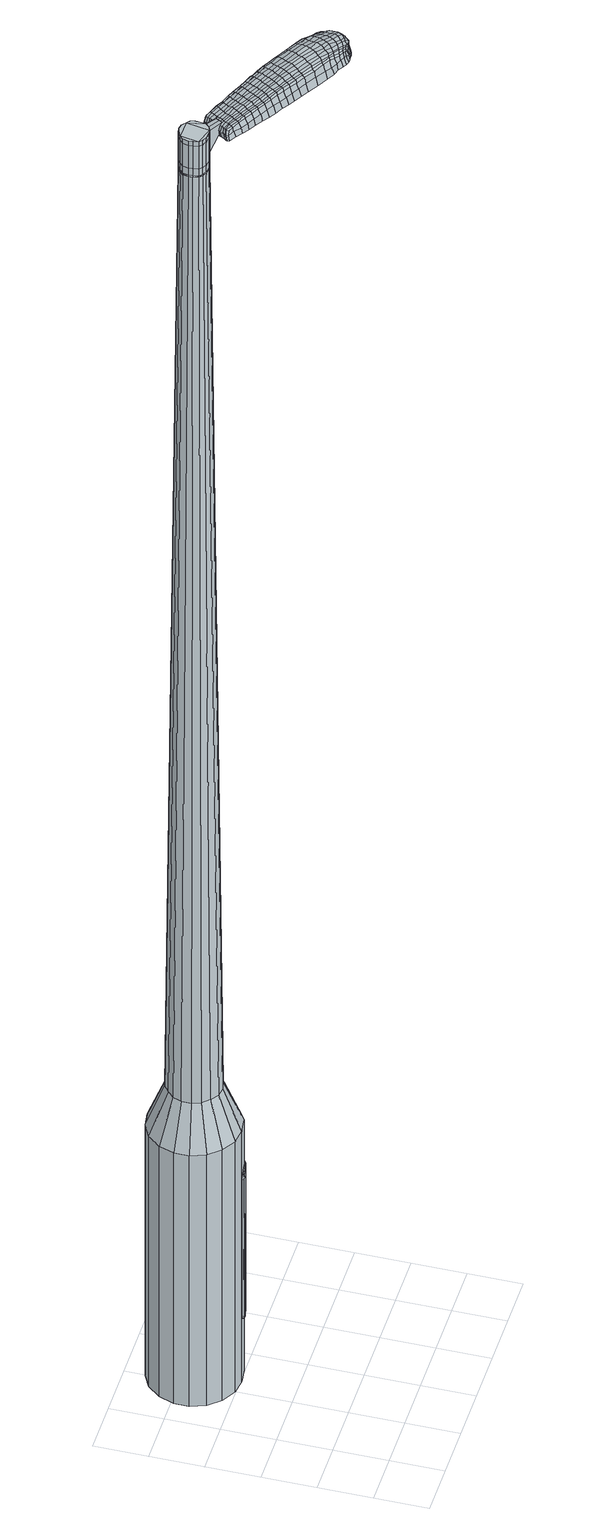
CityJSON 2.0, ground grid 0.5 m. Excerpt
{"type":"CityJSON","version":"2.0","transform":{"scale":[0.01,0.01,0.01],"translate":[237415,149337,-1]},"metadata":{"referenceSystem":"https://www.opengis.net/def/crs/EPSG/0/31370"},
"CityObjects":{
"object1":{"type":"GenericCityObject","attributes":{"cluster":742,"mean_distance_to_centroid":0.256,"new_centroid_x":237415.62,"new_centroid_y":149338.91,"mean_distance_to_camera":9.64,"H1":-21.44,"H2":-26.01,"Z_final":112.62,"cluster2":-1,"proj_x":237412.46,"proj_y":149344.38,"id_line":42199,"bearing_l":60.04,"distance":6.32,"orientation":"right","G_obj":330.04},"geometry":[{"type":"MultiSurface","lod":"2","boundaries":[[[0,1,2,3]],[[1,4,5,2]],[[4,6,7,5]],[[6,8,9,7]],[[8,10,11,9]],[[10,12,13,11]],[[12,14,15,13]],[[14,16,17,15]],[[16,18,19,17]],[[18,20,21,19]],[[20,22,23,21]],[[22,24,25,23]],[[24,26,27,25]],[[26,28,29,27]],[[28,30,31,29]],[[30,32,33,31]],[[32,34,35,33]],[[34,0,3,35]],[[36,37,38,39]],[[38,40,41,42]],[[41,43,42]],[[42,44,45,46]],[[45,47,46]],[[46,48,49,50]],[[49,51,50]],[[42,46,50,38]],[[50,52,39,38]],[[53,36,39]],[[2,5,7,35]],[[7,9,11,15]],[[11,13,15]],[[15,17,19,23]],[[19,21,23]],[[23,25,27,31]],[[27,29,31]],[[15,23,31,7]],[[31,33,35,7]],[[3,2,35]],[[1,0,54,55]],[[0,34,56,54]],[[34,32,57,56]],[[32,30,58,57]],[[30,28,59,58]],[[28,26,60,59]],[[26,24,61,60]],[[24,22,62,61]],[[22,20,63,62]],[[20,18,64,63]],[[18,16,65,64]],[[16,14,66,65]],[[14,12,67,66]],[[12,10,68,67]],[[10,8,69,68]],[[8,6,70,69]],[[6,4,71,70]],[[4,1,55,71]],[[55,54,72,73]],[[54,56,74,72]],[[56,57,75,74]],[[57,58,76,75]],[[58,59,77,76]],[[59,60,78,77]],[[60,61,79,78]],[[61,62,80,79]],[[62,63,81,80]],[[63,64,82,81]],[[64,65,83,82]],[[65,66,84,83]],[[66,67,85,84]],[[67,68,86,85]],[[68,69,87,86]],[[69,70,88,87]],[[70,71,89,88]],[[71,55,73,89]],[[90,91,92,93]],[[74,94,91,90]],[[95,96,94,74]],[[97,98,96,95]],[[99,100,98,97]],[[101,102,100,99]],[[103,104,102,101]],[[105,106,104,103]],[[107,108,106,105]],[[109,110,108,107]],[[83,111,110,109]],[[84,112,111,83]],[[113,114,112,84]],[[115,116,114,113]],[[117,118,116,115]],[[88,119,118,117]],[[120,121,119,88]],[[93,92,121,120]],[[122,123,124,125]],[[126,122,125,127]],[[128,126,127,129]],[[130,128,129,131]],[[132,130,131,133]],[[134,132,133,135]],[[136,134,135,137]],[[138,136,137,139]],[[140,138,139,141]],[[142,140,141,143]],[[144,142,143,145]],[[146,144,145,147]],[[148,146,147,149]],[[150,148,149,151]],[[152,150,151,153]],[[154,152,153,155]],[[73,72,90,93]],[[72,74,90]],[[75,95,74]],[[75,76,97,95]],[[76,77,99,97]],[[77,78,101,99]],[[78,79,103,101]],[[79,80,105,103]],[[80,81,107,105]],[[81,82,109,107]],[[82,83,109]],[[85,113,84]],[[85,86,115,113]],[[86,87,117,115]],[[87,88,117]],[[89,120,88]],[[89,73,93,120]],[[156,157,92,91]],[[157,158,121,92]],[[158,119,121]],[[159,118,119]],[[159,160,116,118]],[[160,161,114,116]],[[161,112,114]],[[162,110,111]],[[162,163,108,110]],[[163,164,106,108]],[[164,165,104,106]],[[165,166,102,104]],[[166,167,100,102]],[[167,168,98,100]],[[168,169,96,98]],[[169,94,96]],[[156,91,94]],[[39,52,154,170]],[[157,156,171,155]],[[53,39,170,123]],[[156,94,124,171]],[[36,53,123,122]],[[94,169,125,124]],[[37,36,122,126]],[[169,168,127,125]],[[38,37,126,128]],[[168,167,129,127]],[[40,38,128,130]],[[167,166,131,129]],[[41,40,130,132]],[[166,165,133,131]],[[43,41,132,134]],[[165,164,135,133]],[[42,43,134,136]],[[164,163,137,135]],[[44,42,136,138]],[[163,162,139,137]],[[45,44,138,140]],[[162,111,141,139]],[[47,45,140,142]],[[111,112,143,141]],[[46,47,142,144]],[[112,161,145,143]],[[48,46,144,146]],[[161,160,147,145]],[[49,48,146,148]],[[160,159,149,147]],[[51,49,148,150]],[[159,119,151,149]],[[50,51,150,152]],[[119,158,153,151]],[[52,50,152,154]],[[158,157,155,153]],[[154,155,172,173]],[[155,171,174,172]],[[171,124,175,174]],[[124,123,176,175]],[[123,170,177,176]],[[170,154,173,177]],[[178,179,180,181]],[[182,178,181,183]],[[178,182,184,185]],[[179,178,185,186]],[[187,188,189,190]],[[191,187,190,192]],[[187,191,193,194]],[[188,187,194,195]],[[196,197,198,199]],[[200,196,199,201]],[[196,200,202,203]],[[197,196,203,204]],[[205,206,207,208]],[[209,205,208,210]],[[205,209,211,212]],[[206,205,212,213]],[[214,215,216,217]],[[218,214,217,219]],[[214,218,220,221]],[[215,214,221,222]],[[223,224,225,226]],[[227,223,226,228]],[[223,227,229,230]],[[224,223,230,231]],[[232,233,234,235]],[[224,232,235,225]],[[232,224,231,236]],[[233,232,236,237]],[[238,239,240,241]],[[233,238,241,234]],[[238,233,237,242]],[[239,238,242,243]],[[244,182,183,245]],[[239,244,245,240]],[[244,239,243,246]],[[182,244,246,184]],[[247,248,249,250]],[[251,247,250,252]],[[247,251,253,254]],[[248,247,254,255]],[[256,257,258,259]],[[248,256,259,249]],[[256,248,255,260]],[[257,256,260,261]],[[262,263,264,265]],[[257,262,265,258]],[[262,257,261,266]],[[263,262,266,267]],[[268,269,270,271]],[[263,268,271,264]],[[268,263,267,272]],[[269,268,272,273]],[[274,179,186,275]],[[269,274,275,270]],[[274,269,273,276]],[[179,274,276,180]],[[277,278,279,280]],[[281,277,280,282]],[[277,281,283,284]],[[278,277,284,285]],[[286,287,288,289]],[[278,286,289,279]],[[286,278,285,290]],[[287,286,290,291]],[[292,293,294,295]],[[287,292,295,288]],[[292,287,291,296]],[[293,292,296,297]],[[298,191,192,299]],[[293,298,299,294]],[[298,293,297,300]],[[191,298,300,193]],[[301,302,303,304]],[[305,301,304,306]],[[301,305,307,308]],[[302,301,308,309]],[[310,311,312,313]],[[302,310,313,303]],[[310,302,309,314]],[[311,310,314,315]],[[316,317,318,319]],[[311,316,319,312]],[[316,311,315,320]],[[317,316,320,321]],[[322,323,324,325]],[[317,322,325,318]],[[322,317,321,326]],[[323,322,326,327]],[[328,188,195,329]],[[323,328,329,324]],[[328,323,327,330]],[[188,328,330,189]],[[331,217,216,332]],[[333,331,332,334]],[[331,333,335,336]],[[217,331,336,219]],[[337,333,334,338]],[[339,337,338,340]],[[337,339,341,342]],[[333,337,342,335]],[[343,339,340,344]],[[345,343,344,346]],[[343,345,347,348]],[[339,343,348,341]],[[349,345,346,350]],[[351,349,350,352]],[[349,351,353,354]],[[345,349,354,347]],[[355,351,352,356]],[[206,355,356,207]],[[355,206,213,357]],[[351,355,357,353]],[[358,359,204,203]],[[360,358,203,202]],[[358,360,361,362]],[[359,358,362,363]],[[364,365,363,362]],[[366,364,362,361]],[[364,366,367,368]],[[365,364,368,369]],[[370,371,369,368]],[[372,370,368,367]],[[370,372,373,374]],[[371,370,374,375]],[[376,377,375,374]],[[378,376,374,373]],[[376,378,211,209]],[[377,376,209,210]],[[379,380,381,382]],[[281,379,382,283]],[[379,281,282,383]],[[380,379,383,384]],[[385,200,201,386]],[[380,385,386,381]],[[385,380,384,387]],[[200,385,387,202]],[[388,389,390,391]],[[227,388,391,229]],[[388,227,228,392]],[[389,388,392,393]],[[394,395,396,397]],[[389,394,397,390]],[[394,389,393,398]],[[395,394,398,399]],[[400,197,204,401]],[[395,400,401,396]],[[400,395,399,402]],[[197,400,402,198]],[[403,404,405,406]],[[185,403,406,186]],[[403,185,184,407]],[[404,403,407,408]],[[409,410,411,412]],[[404,409,412,405]],[[409,404,408,413]],[[410,409,413,414]],[[415,208,207,416]],[[410,415,416,411]],[[415,410,414,417]],[[208,415,417,210]],[[418,419,420,421]],[[190,418,421,192]],[[418,190,189,422]],[[419,418,422,423]],[[424,212,211,425]],[[419,424,425,420]],[[424,419,423,426]],[[212,424,426,213]],[[427,428,429,430]],[[305,427,430,307]],[[427,305,306,431]],[[428,427,431,432]],[[433,218,219,434]],[[428,433,434,429]],[[433,428,432,435]],[[218,433,435,220]],[[436,437,438,439]],[[251,436,439,253]],[[436,251,252,440]],[[437,436,440,441]],[[442,443,444,445]],[[437,442,445,438]],[[442,437,441,446]],[[443,442,446,447]],[[448,215,222,449]],[[443,448,449,444]],[[448,443,447,450]],[[215,448,450,216]],[[451,452,441,440]],[[250,451,440,252]],[[451,250,249,453]],[[452,451,453,454]],[[455,456,447,446]],[[452,455,446,441]],[[455,452,454,457]],[[456,455,457,458]],[[459,332,216,450]],[[456,459,450,447]],[[459,456,458,460]],[[332,459,460,334]],[[461,462,463,464]],[[308,461,464,309]],[[461,308,307,430]],[[462,461,430,429]],[[465,336,335,466]],[[462,465,466,463]],[[465,462,429,434]],[[336,465,434,219]],[[467,468,454,453]],[[259,467,453,249]],[[467,259,258,469]],[[468,467,469,470]],[[471,472,458,457]],[[468,471,457,454]],[[471,468,470,473]],[[472,471,473,474]],[[475,338,334,460]],[[472,475,460,458]],[[475,472,474,476]],[[338,475,476,340]],[[477,478,479,480]],[[314,477,480,315]],[[477,314,309,464]],[[478,477,464,463]],[[481,342,341,482]],[[478,481,482,479]],[[481,478,463,466]],[[342,481,466,335]],[[483,484,470,469]],[[265,483,469,258]],[[483,265,264,485]],[[484,483,485,486]],[[487,488,474,473]],[[484,487,473,470]],[[487,484,486,489]],[[488,487,489,490]],[[491,344,340,476]],[[488,491,476,474]],[[491,488,490,492]],[[344,491,492,346]],[[493,494,495,496]],[[320,493,496,321]],[[493,320,315,480]],[[494,493,480,479]],[[497,348,347,498]],[[494,497,498,495]],[[497,494,479,482]],[[348,497,482,341]],[[499,500,486,485]],[[271,499,485,264]],[[499,271,270,501]],[[500,499,501,502]],[[503,504,490,489]],[[500,503,489,486]],[[503,500,502,505]],[[504,503,505,506]],[[507,350,346,492]],[[504,507,492,490]],[[507,504,506,508]],[[350,507,508,352]],[[509,510,511,512]],[[326,509,512,327]],[[509,326,321,496]],[[510,509,496,495]],[[513,354,353,514]],[[510,513,514,511]],[[513,510,495,498]],[[354,513,498,347]],[[515,516,502,501]],[[275,515,501,270]],[[515,275,186,406]],[[516,515,406,405]],[[517,518,506,505]],[[516,517,505,502]],[[517,516,405,412]],[[518,517,412,411]],[[519,356,352,508]],[[518,519,508,506]],[[519,518,411,416]],[[356,519,416,207]],[[520,521,423,422]],[[330,520,422,189]],[[520,330,327,512]],[[521,520,512,511]],[[522,357,213,426]],[[521,522,426,423]],[[522,521,511,514]],[[357,522,514,353]],[[523,524,384,383]],[[280,523,383,282]],[[523,280,279,525]],[[524,523,525,526]],[[527,360,202,387]],[[524,527,387,384]],[[527,524,526,528]],[[360,527,528,361]],[[529,530,531,532]],[[230,529,532,231]],[[529,230,229,391]],[[530,529,391,390]],[[533,534,535,536]],[[530,533,536,531]],[[533,530,390,397]],[[534,533,397,396]],[[537,359,363,538]],[[534,537,538,535]],[[537,534,396,401]],[[359,537,401,204]],[[539,540,526,525]],[[289,539,525,279]],[[539,289,288,541]],[[540,539,541,542]],[[543,366,361,528]],[[540,543,528,526]],[[543,540,542,544]],[[366,543,544,367]],[[545,546,547,548]],[[236,545,548,237]],[[545,236,231,532]],[[546,545,532,531]],[[549,550,551,552]],[[546,549,552,547]],[[549,546,531,536]],[[550,549,536,535]],[[553,365,369,554]],[[550,553,554,551]],[[553,550,535,538]],[[365,553,538,363]],[[555,556,542,541]],[[295,555,541,288]],[[555,295,294,557]],[[556,555,557,558]],[[559,372,367,544]],[[556,559,544,542]],[[559,556,558,560]],[[372,559,560,373]],[[561,562,563,564]],[[242,561,564,243]],[[561,242,237,548]],[[562,561,548,547]],[[565,566,567,568]],[[562,565,568,563]],[[565,562,547,552]],[[566,565,552,551]],[[569,371,375,570]],[[566,569,570,567]],[[569,566,551,554]],[[371,569,554,369]],[[571,572,558,557]],[[299,571,557,294]],[[571,299,192,421]],[[572,571,421,420]],[[573,378,373,560]],[[572,573,560,558]],[[573,572,420,425]],[[378,573,425,211]],[[574,575,408,407]],[[246,574,407,184]],[[574,246,243,564]],[[575,574,564,563]],[[576,577,414,413]],[[575,576,413,408]],[[576,575,563,568]],[[577,576,568,567]],[[578,377,210,417]],[[577,578,417,414]],[[578,577,567,570]],[[377,578,570,375]],[[579,580,581,582]],[[582,581,583,584]],[[585,583,581,586]],[[586,581,580,587]],[[588,589,590,591]],[[591,590,592,593]],[[594,592,590,595]],[[595,590,589,596]],[[597,598,599,600]],[[600,599,601,602]],[[603,601,599,604]],[[604,599,598,605]],[[606,607,608,609]],[[609,608,610,611]],[[612,610,608,613]],[[613,608,607,614]],[[615,616,617,618]],[[618,617,619,620]],[[621,619,617,622]],[[622,617,616,623]],[[624,625,626,627]],[[627,626,628,629]],[[630,628,626,631]],[[631,626,625,632]],[[633,634,635,636]],[[636,635,625,624]],[[632,625,635,637]],[[637,635,634,638]],[[639,640,641,642]],[[642,641,634,633]],[[638,634,641,643]],[[643,641,640,644]],[[584,583,645,646]],[[646,645,640,639]],[[644,640,645,647]],[[647,645,583,585]],[[648,649,650,651]],[[651,650,652,653]],[[654,652,650,655]],[[655,650,649,656]],[[657,658,659,660]],[[660,659,649,648]],[[656,649,659,661]],[[661,659,658,662]],[[663,664,665,666]],[[666,665,658,657]],[[662,658,665,667]],[[667,665,664,668]],[[669,670,671,672]],[[672,671,664,663]],[[668,664,671,673]],[[673,671,670,674]],[[587,580,675,676]],[[676,675,670,669]],[[674,670,675,677]],[[677,675,580,579]],[[678,679,680,681]],[[681,680,682,683]],[[684,682,680,685]],[[685,680,679,686]],[[687,688,689,690]],[[690,689,679,678]],[[686,679,689,691]],[[691,689,688,692]],[[693,694,695,696]],[[696,695,688,687]],[[692,688,695,697]],[[697,695,694,698]],[[593,592,699,700]],[[700,699,694,693]],[[698,694,699,701]],[[701,699,592,594]],[[702,703,704,705]],[[705,704,706,707]],[[708,706,704,709]],[[709,704,703,710]],[[711,712,713,714]],[[714,713,703,702]],[[710,703,713,715]],[[715,713,712,716]],[[717,718,719,720]],[[720,719,712,711]],[[716,712,719,721]],[[721,719,718,722]],[[723,724,725,726]],[[726,725,718,717]],[[722,718,725,727]],[[727,725,724,728]],[[596,589,729,730]],[[730,729,724,723]],[[728,724,729,731]],[[731,729,589,588]],[[615,618,732,733]],[[733,732,734,735]],[[736,734,732,176]],[[176,732,618,620]],[[735,734,737,738]],[[738,737,739,740]],[[741,739,737,742]],[[742,737,734,736]],[[740,739,743,744]],[[744,743,745,746]],[[747,745,743,748]],[[748,743,739,741]],[[746,745,749,750]],[[750,749,751,752]],[[753,751,749,754]],[[754,749,745,747]],[[752,751,755,756]],[[756,755,607,606]],[[614,607,755,757]],[[757,755,751,753]],[[605,758,759,604]],[[604,759,760,603]],[[761,760,759,762]],[[762,759,758,763]],[[763,764,765,762]],[[762,765,766,761]],[[767,766,765,768]],[[768,765,764,769]],[[769,770,771,768]],[[768,771,772,767]],[[773,772,771,774]],[[774,771,770,775]],[[775,776,777,774]],[[774,777,778,773]],[[612,778,777,610]],[[610,777,776,611]],[[779,780,781,782]],[[782,781,682,684]],[[683,682,781,783]],[[783,781,780,784]],[[602,601,785,786]],[[786,785,780,779]],[[784,780,785,787]],[[787,785,601,603]],[[788,789,790,791]],[[791,790,628,630]],[[629,628,790,792]],[[792,790,789,793]],[[794,795,796,797]],[[797,796,789,788]],[[793,789,796,798]],[[798,796,795,799]],[[605,598,800,801]],[[801,800,795,794]],[[799,795,800,802]],[[802,800,598,597]],[[803,804,805,806]],[[806,805,586,587]],[[585,586,805,807]],[[807,805,804,808]],[[809,810,811,812]],[[812,811,804,803]],[[808,804,811,813]],[[813,811,810,814]],[[606,609,815,816]],[[816,815,810,809]],[[814,810,815,817]],[[817,815,609,611]],[[818,819,820,821]],[[821,820,591,593]],[[588,591,820,822]],[[822,820,819,823]],[[612,613,824,825]],[[825,824,819,818]],[[823,819,824,826]],[[826,824,613,614]],[[827,828,706,829]],[[829,706,708]],[[707,706,830]],[[830,706,828,831]],[[620,619,832,833]],[[833,832,828,827]],[[831,828,832,834]],[[834,832,619,621]],[[835,836,837,838]],[[838,837,652,654]],[[653,652,837,839]],[[839,837,836,840]],[[841,842,843,844]],[[844,843,836,835]],[[840,836,843,845]],[[845,843,842,846]],[[623,616,847,848]],[[848,847,842,841]],[[846,842,847,849]],[[849,847,616,615]],[[840,850,851,839]],[[839,851,651,653]],[[648,651,851,852]],[[852,851,850,853]],[[846,854,855,845]],[[845,855,850,840]],[[853,850,855,856]],[[856,855,854,857]],[[615,733,858,849]],[[849,858,854,846]],[[857,854,858,859]],[[859,858,733,735]],[[860,861,862,863]],[[863,862,709,710]],[[708,709,862,829]],[[829,862,861,827]],[[736,176,864,865]],[[865,864,861,860]],[[827,861,864,833]],[[833,864,176,620]],[[853,866,852]],[[852,866,660,648]],[[657,660,866,867]],[[857,868,869,856]],[[856,869,866,853]],[[867,866,869,870]],[[870,869,868,871]],[[735,738,872,859]],[[859,872,868,857]],[[871,868,872,873]],[[873,872,738,740]],[[874,875,876,877]],[[877,876,715,716]],[[710,715,876,863]],[[863,876,875,860]],[[741,742,878,879]],[[879,878,875,874]],[[860,875,878,865]],[[865,878,742,736]],[[880,881,867]],[[867,881,666,657]],[[663,666,881,882]],[[882,881,880,883]],[[871,884,885,870]],[[870,885,880,867]],[[883,880,885,886]],[[886,885,884,887]],[[740,744,888,873]],[[873,888,884,871]],[[887,884,888,889]],[[889,888,744,746]],[[890,891,892,893]],[[893,892,721,722]],[[716,721,892,877]],[[877,892,891,874]],[[747,748,894,895]],[[895,894,891,890]],[[874,891,894,879]],[[879,894,748,741]],[[883,896,897,882]],[[882,897,672,663]],[[669,672,897,898]],[[898,897,896,899]],[[887,900,901,886]],[[886,901,896,883]],[[899,896,901,902]],[[902,901,900,903]],[[746,750,904,889]],[[889,904,900,887]],[[903,900,904,905]],[[905,904,750,752]],[[906,907,908,909]],[[909,908,727,728]],[[722,727,908,893]],[[893,908,907,890]],[[753,754,910,911]],[[911,910,907,906]],[[890,907,910,895]],[[895,910,754,747]],[[899,912,913,898]],[[898,913,676,669]],[[587,676,913,806]],[[806,913,912,803]],[[903,914,915,902]],[[902,915,912,899]],[[803,912,915,812]],[[812,915,914,809]],[[752,756,916,905]],[[905,916,914,903]],[[809,914,916,816]],[[816,916,756,606]],[[823,917,918,822]],[[822,918,731,588]],[[728,731,918,909]],[[909,918,917,906]],[[614,757,919,826]],[[826,919,917,823]],[[906,917,919,911]],[[911,919,757,753]],[[784,920,921,783]],[[783,921,681,683]],[[678,681,921,922]],[[922,921,920,923]],[[603,760,924,787]],[[787,924,920,784]],[[923,920,924,925]],[[925,924,760,761]],[[926,927,928,929]],[[929,928,631,632]],[[630,631,928,791]],[[791,928,927,788]],[[930,931,932,933]],[[933,932,927,926]],[[788,927,932,797]],[[797,932,931,794]],[[763,758,934,935]],[[935,934,931,930]],[[794,931,934,801]],[[801,934,758,605]],[[923,936,937,922]],[[922,937,690,678]],[[687,690,937,938]],[[938,937,936,939]],[[761,766,940,925]],[[925,940,936,923]],[[939,936,940,941]],[[941,940,766,767]],[[942,943,944,945]],[[945,944,637,638]],[[632,637,944,929]],[[929,944,943,926]],[[946,947,948,949]],[[949,948,943,942]],[[926,943,948,933]],[[933,948,947,930]],[[769,764,950,951]],[[951,950,947,946]],[[930,947,950,935]],[[935,950,764,763]],[[939,952,953,938]],[[938,953,696,687]],[[693,696,953,954]],[[954,953,952,955]],[[767,772,956,941]],[[941,956,952,939]],[[955,952,956,957]],[[957,956,772,773]],[[958,959,960,961]],[[961,960,643,644]],[[638,643,960,945]],[[945,960,959,942]],[[962,963,964,965]],[[965,964,959,958]],[[942,959,964,949]],[[949,964,963,946]],[[775,770,966,967]],[[967,966,963,962]],[[946,963,966,951]],[[951,966,770,769]],[[955,968,969,954]],[[954,969,700,693]],[[593,700,969,821]],[[821,969,968,818]],[[773,778,970,957]],[[957,970,968,955]],[[818,968,970,825]],[[825,970,778,612]],[[808,971,972,807]],[[807,972,647,585]],[[644,647,972,961]],[[961,972,971,958]],[[814,973,974,813]],[[813,974,971,808]],[[958,971,974,965]],[[965,974,973,962]],[[611,776,975,817]],[[817,975,973,814]],[[962,973,975,967]],[[967,975,776,775]],[[579,582,181,180]],[[582,584,183,181]],[[594,595,194,193]],[[595,596,195,194]],[[597,600,199,198]],[[600,602,201,199]],[[621,622,221,220]],[[622,623,222,221]],[[624,627,226,225]],[[627,629,228,226]],[[633,636,235,234]],[[636,624,225,235]],[[639,642,241,240]],[[642,633,234,241]],[[584,646,245,183]],[[646,639,240,245]],[[654,655,254,253]],[[655,656,255,254]],[[656,661,260,255]],[[661,662,261,260]],[[662,667,266,261]],[[667,668,267,266]],[[668,673,272,267]],[[673,674,273,272]],[[674,677,276,273]],[[677,579,180,276]],[[684,685,284,283]],[[685,686,285,284]],[[686,691,290,285]],[[691,692,291,290]],[[692,697,296,291]],[[697,698,297,296]],[[698,701,300,297]],[[701,594,193,300]],[[702,705,304,303]],[[705,707,306,304]],[[711,714,313,312]],[[714,702,303,313]],[[717,720,319,318]],[[720,711,312,319]],[[723,726,325,324]],[[726,717,318,325]],[[596,730,329,195]],[[730,723,324,329]],[[779,782,382,381]],[[782,684,283,382]],[[602,786,386,201]],[[786,779,381,386]],[[629,792,392,228]],[[792,793,393,392]],[[793,798,398,393]],[[798,799,399,398]],[[799,802,402,399]],[[802,597,198,402]],[[707,830,431,306]],[[830,831,432,431]],[[831,834,435,432]],[[834,621,220,435]],[[835,838,439,438]],[[838,654,253,439]],[[841,844,445,444]],[[844,835,438,445]],[[623,848,449,222]],[[848,841,444,449]],[[976,977,978,979]],[[980,981,979,978]],[[982,983,984,985]],[[986,987,988,989]],[[977,990,991,978]],[[992,980,978,991]],[[993,982,985,994]],[[995,996,987,986]],[[990,997,998,991]],[[998,999,992,991]],[[1000,993,994,1001]],[[1002,996,995,1003]],[[997,1004,1005,998]],[[1005,1006,999,998]],[[1007,1000,1001,1008]],[[1009,1002,1003,1010]],[[1011,1012,1013,1014]],[[1015,1016,1012,1011]],[[1015,1017,1018,1016]],[[1017,1019,1020,1018]],[[1021,1022,1023,1024]],[[1025,1026,1022,1021]],[[1027,1028,1026,1025]],[[1029,1030,1028,1027]],[[1024,1013,1012,1021]],[[1021,1012,1016,1025]],[[1016,1018,1027,1025]],[[1018,1020,1029,1027]],[[985,984,981,980]],[[994,985,980,992]],[[999,1001,994,992]],[[1006,1008,1001,999]],[[986,989,983,982]],[[995,986,982,993]],[[1003,995,993,1000]],[[1010,1003,1000,1007]],[[987,1011,1014,988]],[[996,1015,1011,987]],[[1017,1015,996,1002]],[[1019,1017,1002,1009]],[[1031,1032,1033,1034]],[[1033,1035,1036,1037]],[[1033,1037,1038,1039]],[[1033,1039,1034]],[[1040,1031,1034,1041]],[[1042,1041,1034,1043]],[[1044,1043,1034]],[[1045,1033,1032,1046]],[[1047,1045,1046,1048]],[[1049,1047,1048,1050]],[[1051,1049,1050,1052]],[[1053,1051,1052,1054]],[[1054,1055,1056,1057]],[[1054,1057,1058,1059]],[[1054,1059,1060,1061]],[[1060,1062,1063,1064]],[[1060,1064,1065,1066]],[[1060,1066,1061]],[[1054,1061,1053]],[[1067,1068,1032,1031]],[[1069,1070,1035,1033]],[[1071,1072,1044,1034]],[[1068,1073,1046,1032]],[[1074,1069,1033,1045]],[[1073,1075,1048,1046]],[[1076,1074,1045,1047]],[[1075,1077,1050,1048]],[[1078,1076,1047,1049]],[[1077,1079,1052,1050]],[[1080,1078,1049,1051]],[[1079,1081,1054,1052]],[[1082,1080,1051,1053]],[[1081,1083,1055,1054]],[[1084,1085,1062,1060]],[[1086,1082,1053,1061]],[[1056,1055,1083,1087]],[[1057,1056,1087,1088]],[[1058,1057,1088,1089]],[[1059,1058,1089,1090]],[[1060,1059,1090,1084]],[[1091,1067,1031,1040]],[[1092,1091,1040,1041]],[[1093,1092,1041,1042]],[[1094,1093,1042,1043]],[[1072,1094,1043,1044]],[[1036,1035,1070,1095]],[[1063,1062,1085,1096]],[[1037,1036,1095,1097]],[[1038,1037,1097,1098]],[[1039,1038,1098,1099]],[[1034,1039,1099,1071]],[[1064,1063,1096,1100]],[[1065,1064,1100,1101]],[[1066,1065,1101,1102]],[[1061,1066,1102,1086]]]}]}
},
"vertices":[
[101,170,384],[91,159,384],[91,159,96],[101,170,96],[79,151,384],[79,151,96],[64,149,384],[64,149,96],[50,151,384],[50,151,96],[37,159,384],[37,159,96],[27,170,384],[27,170,96],[22,184,384],[22,184,96],[22,198,384],[22,198,96],[27,212,384],[27,212,96],[37,224,384],[37,224,96],[50,231,384],[50,231,96],[64,233,384],[64,233,96],[79,231,384],[79,231,96],[91,224,384],[91,224,96],[101,212,384],[101,212,96],[106,199,384],[106,199,96],[106,184,384],[106,184,96],[77,194,1524],[76,198,1524],[73,201,1524],[76,184,1524],[69,204,1524],[64,205,1524],[55,201,1524],[59,204,1524],[52,198,1524],[51,193,1524],[52,184,1524],[51,189,1524],[55,181,1524],[59,179,1524],[69,179,1524],[64,178,1524],[73,181,1524],[77,189,1524],[86,179,429],[80,172,429],[89,187,429],[89,196,429],[86,204,429],[80,210,429],[73,215,429],[64,216,429],[55,215,429],[48,210,429],[42,204,429],[39,196,429],[39,187,429],[42,179,429],[48,172,429],[55,167,429],[64,166,429],[73,168,429],[76,184,1483],[73,181,1483],[77,189,1483],[77,194,1483],[76,198,1483],[73,201,1483],[69,204,1483],[64,205,1483],[59,204,1483],[55,201,1483],[52,198,1483],[51,193,1483],[51,189,1483],[52,184,1483],[55,181,1483],[59,179,1483],[64,178,1483],[69,179,1483],[75,185,1483],[75,185,1485],[72,181,1485],[72,181,1483],[77,189,1485],[77,193,1483],[77,193,1485],[75,198,1483],[75,198,1485],[72,201,1483],[72,201,1485],[68,203,1483],[68,203,1485],[64,204,1483],[64,204,1485],[60,203,1483],[60,203,1485],[56,201,1483],[56,201,1485],[53,198,1483],[53,198,1485],[51,193,1485],[51,189,1485],[53,185,1483],[53,185,1485],[56,181,1483],[56,181,1485],[60,179,1483],[60,179,1485],[64,178,1485],[68,179,1483],[68,179,1485],[77,194,1519],[77,189,1519],[77,189,1493],[77,194,1493],[76,198,1519],[76,198,1493],[73,201,1519],[73,201,1493],[69,204,1519],[69,204,1493],[64,205,1519],[64,205,1493],[59,204,1519],[59,204,1493],[55,201,1519],[55,201,1493],[52,198,1519],[52,198,1493],[51,193,1519],[51,193,1493],[51,189,1519],[51,189,1493],[52,184,1519],[52,184,1493],[55,181,1519],[55,181,1493],[59,179,1519],[59,179,1493],[64,178,1519],[64,178,1493],[69,179,1519],[69,179,1493],[73,181,1519],[73,181,1493],[76,184,1485],[73,181,1485],[69,179,1485],[59,179,1485],[55,181,1485],[52,184,1485],[52,198,1485],[55,201,1485],[59,204,1485],[64,205,1485],[69,204,1485],[73,201,1485],[76,198,1485],[77,194,1485],[76,184,1519],[76,184,1493],[90,172,1513],[90,172,1518],[92,175,1513],[94,178,1513],[94,178,1518],[92,175,1518],[146,121,1519],[140,125,1518],[141,123,1509],[147,119,1510],[154,117,1519],[154,115,1510],[154,118,1526],[146,123,1525],[140,127,1525],[166,154,1519],[159,158,1518],[158,157,1525],[164,154,1525],[173,150,1519],[172,149,1526],[175,151,1510],[168,155,1510],[161,158,1509],[221,103,1519],[219,99,1519],[219,99,1513],[221,102,1513],[222,107,1519],[223,106,1513],[220,107,1524],[219,103,1524],[217,100,1524],[156,140,1530],[150,143,1529],[148,140,1529],[155,137,1530],[164,135,1531],[163,132,1531],[166,138,1530],[158,143,1530],[152,146,1529],[86,180,1512],[85,177,1512],[86,177,1517],[87,179,1517],[88,182,1512],[89,181,1517],[89,182,1506],[87,179,1506],[86,177,1506],[198,93,1519],[195,94,1519],[195,92,1512],[198,91,1512],[201,92,1518],[201,91,1512],[201,93,1522],[199,94,1523],[196,95,1524],[191,96,1519],[186,98,1519],[186,97,1512],[191,94,1512],[191,97,1524],[186,100,1525],[180,101,1519],[174,105,1519],[174,103,1511],[181,99,1511],[181,103,1526],[174,107,1526],[164,111,1519],[164,109,1510],[164,112,1526],[85,162,1513],[91,157,1513],[91,159,1518],[85,163,1517],[80,165,1512],[81,165,1516],[80,164,1506],[85,160,1507],[91,156,1507],[97,153,1514],[103,149,1515],[103,151,1520],[97,155,1519],[97,152,1507],[104,148,1507],[110,145,1515],[116,141,1516],[116,143,1522],[110,147,1521],[110,143,1508],[116,139,1508],[122,137,1517],[128,133,1517],[128,135,1524],[122,139,1523],[122,135,1508],[129,131,1509],[134,129,1518],[134,131,1524],[135,127,1509],[217,123,1519],[214,125,1519],[213,124,1524],[216,122,1523],[219,122,1518],[218,121,1522],[220,122,1512],[218,124,1512],[216,126,1512],[210,128,1519],[206,131,1519],[204,131,1525],[209,127,1524],[212,129,1512],[207,132,1512],[200,135,1519],[194,139,1519],[192,138,1526],[199,134,1526],[202,135,1511],[196,139,1511],[184,145,1519],[182,144,1526],[186,145,1510],[100,188,1513],[107,184,1513],[108,185,1507],[101,188,1507],[95,190,1512],[96,190,1506],[95,189,1516],[99,187,1517],[105,184,1518],[113,181,1514],[120,178,1515],[122,178,1507],[115,182,1507],[112,180,1519],[119,177,1520],[127,174,1515],[133,171,1516],[135,172,1508],[128,175,1508],[125,174,1521],[132,170,1522],[140,168,1517],[147,164,1517],[148,165,1509],[142,168,1508],[138,167,1523],[145,164,1524],[153,161,1518],[155,162,1509],[151,160,1524],[92,176,1519],[91,174,1519],[98,173,1520],[97,170,1520],[100,175,1520],[93,179,1519],[105,169,1522],[104,167,1522],[111,165,1523],[110,163,1523],[113,168,1523],[106,172,1521],[118,162,1524],[116,159,1524],[124,158,1525],[123,155,1525],[126,161,1525],[119,164,1524],[131,154,1526],[129,152,1526],[137,151,1527],[136,148,1527],[139,153,1527],[132,157,1526],[144,147,1528],[142,144,1528],[145,150,1528],[217,105,1527],[215,102,1527],[218,109,1526],[214,111,1527],[213,107,1528],[211,104,1528],[207,110,1529],[205,107,1529],[209,114,1528],[202,118,1530],[201,114,1530],[199,111,1530],[195,118,1531],[193,114,1531],[196,121,1530],[188,126,1531],[187,122,1531],[185,119,1531],[175,129,1531],[174,126,1531],[177,132,1531],[220,120,1518],[221,117,1519],[222,117,1513],[221,120,1513],[218,120,1523],[219,117,1523],[222,112,1519],[223,112,1513],[220,112,1524],[203,92,1518],[206,92,1518],[205,93,1523],[202,93,1523],[203,91,1513],[206,91,1513],[209,93,1519],[213,95,1519],[212,95,1524],[208,94,1523],[210,92,1513],[214,94,1513],[216,97,1519],[215,98,1524],[217,96,1513],[147,124,1528],[148,126,1528],[142,130,1528],[141,128,1527],[154,120,1528],[155,121,1529],[149,128,1529],[151,131,1530],[145,135,1529],[143,132,1528],[157,124,1529],[159,126,1530],[153,134,1530],[147,138,1529],[161,129,1531],[163,152,1528],[162,150,1529],[170,146,1529],[171,148,1528],[157,156,1527],[156,154,1528],[160,147,1529],[168,142,1530],[154,150,1528],[92,190,1512],[91,188,1512],[92,187,1517],[93,189,1517],[94,190,1506],[93,189,1506],[90,185,1512],[91,185,1517],[91,185,1506],[79,167,1512],[80,168,1512],[80,167,1506],[79,166,1506],[80,167,1517],[81,168,1517],[81,170,1512],[82,173,1512],[83,172,1506],[81,169,1506],[82,170,1517],[84,172,1517],[84,175,1512],[84,174,1506],[85,175,1517],[85,164,1519],[86,166,1519],[91,160,1520],[92,162,1520],[87,167,1519],[88,170,1519],[93,164,1520],[95,166,1520],[89,172,1519],[96,168,1520],[98,186,1519],[97,185,1519],[104,181,1520],[105,183,1520],[95,182,1519],[102,178,1520],[98,156,1521],[98,158,1521],[104,152,1522],[105,154,1522],[100,160,1521],[101,162,1521],[106,156,1522],[107,158,1523],[102,164,1522],[109,160,1523],[111,179,1521],[110,178,1521],[117,174,1522],[118,176,1522],[108,175,1521],[115,171,1522],[110,148,1523],[111,150,1523],[116,144,1524],[117,146,1524],[112,152,1523],[114,154,1524],[118,148,1525],[120,150,1525],[115,157,1524],[121,153,1525],[124,173,1523],[123,171,1523],[130,167,1524],[131,169,1524],[121,168,1524],[128,164,1525],[122,140,1525],[123,142,1525],[129,136,1526],[130,138,1526],[125,144,1526],[126,146,1526],[131,140,1527],[133,143,1527],[128,149,1526],[134,145,1527],[137,166,1525],[136,164,1525],[143,160,1526],[144,162,1526],[134,161,1526],[141,157,1527],[135,132,1527],[136,134,1527],[137,136,1527],[139,139,1528],[140,141,1528],[150,159,1527],[149,157,1527],[147,154,1528],[216,121,1525],[217,118,1525],[213,123,1526],[214,120,1526],[218,114,1526],[214,116,1527],[200,94,1525],[203,95,1525],[199,96,1526],[197,96,1525],[206,95,1525],[209,97,1526],[206,99,1527],[202,97,1526],[212,99,1526],[208,101,1527],[209,126,1526],[210,123,1527],[204,129,1527],[204,127,1528],[209,119,1528],[204,123,1529],[192,98,1526],[195,99,1527],[189,102,1528],[187,101,1527],[197,100,1527],[200,102,1528],[194,105,1529],[191,103,1528],[203,104,1528],[197,108,1530],[199,133,1528],[199,130,1529],[192,137,1528],[191,134,1529],[198,126,1529],[190,130,1530],[182,104,1528],[183,105,1528],[176,109,1529],[175,108,1528],[186,106,1529],[188,109,1530],[180,113,1530],[178,111,1530],[190,111,1530],[183,116,1531],[181,142,1529],[181,140,1529],[179,136,1530],[164,114,1528],[166,115,1529],[168,117,1530],[170,120,1530],[172,123,1531],[142,125,1509],[141,127,1518],[147,123,1518],[148,121,1509],[155,118,1519],[155,116,1510],[155,120,1525],[147,125,1525],[141,128,1525],[157,155,1525],[159,156,1518],[165,153,1518],[163,152,1525],[172,149,1519],[171,148,1525],[174,149,1510],[167,153,1509],[161,157,1509],[218,100,1513],[217,101,1519],[219,104,1519],[219,103,1513],[219,107,1519],[220,107,1513],[218,108,1524],[217,104,1524],[216,101,1524],[149,140,1528],[150,143,1528],[157,139,1529],[155,137,1529],[164,135,1529],[163,132,1529],[166,138,1529],[158,142,1529],[152,146,1528],[88,176,1516],[87,176,1512],[88,179,1512],[89,178,1516],[90,181,1512],[90,180,1516],[91,181,1506],[89,178,1506],[88,176,1506],[196,94,1512],[196,96,1519],[199,95,1518],[199,93,1512],[201,94,1518],[201,93,1512],[201,95,1522],[199,96,1523],[196,97,1523],[187,98,1512],[187,100,1519],[192,98,1519],[192,96,1512],[192,99,1524],[187,102,1525],[175,105,1511],[175,107,1519],[181,103,1519],[182,101,1511],[181,104,1525],[175,108,1526],[165,112,1519],[165,110,1510],[165,114,1526],[92,160,1518],[92,159,1513],[86,163,1513],[86,164,1517],[82,166,1512],[83,166,1515],[82,165,1506],[86,162,1506],[92,158,1507],[105,152,1520],[105,151,1514],[98,155,1514],[98,156,1519],[99,153,1507],[105,149,1507],[117,144,1522],[117,143,1516],[111,147,1515],[111,148,1521],[111,145,1508],[117,141,1508],[129,136,1523],[129,134,1517],[123,138,1516],[123,140,1522],[123,137,1508],[130,133,1508],[135,131,1517],[135,132,1524],[136,129,1509],[212,123,1523],[213,124,1519],[215,122,1518],[215,121,1523],[217,120,1518],[216,120,1522],[218,121,1512],[217,123,1512],[214,124,1512],[203,129,1525],[204,130,1519],[209,127,1519],[208,126,1524],[211,127,1512],[206,130,1512],[191,136,1526],[193,137,1519],[199,133,1519],[198,132,1525],[201,134,1511],[195,138,1511],[183,143,1519],[181,142,1526],[185,143,1510],[107,183,1507],[106,183,1513],[99,186,1513],[100,186,1506],[94,188,1512],[96,188,1506],[95,187,1515],[98,185,1517],[105,182,1518],[121,177,1507],[119,176,1514],[113,179,1514],[114,180,1507],[111,179,1519],[118,175,1520],[134,170,1508],[133,169,1516],[126,173,1515],[128,173,1508],[125,172,1521],[131,168,1522],[148,163,1508],[146,163,1517],[139,166,1516],[141,167,1508],[138,165,1522],[144,162,1523],[152,159,1517],[154,160,1509],[151,158,1524],[93,176,1518],[92,174,1518],[99,172,1519],[98,170,1519],[100,175,1519],[105,169,1520],[104,166,1520],[112,165,1521],[111,163,1521],[113,167,1521],[107,171,1520],[118,161,1523],[117,159,1523],[125,157,1524],[123,155,1524],[126,160,1524],[120,164,1523],[131,154,1525],[130,151,1525],[138,150,1526],[136,148,1526],[139,153,1526],[133,157,1525],[144,147,1527],[142,144,1527],[146,149,1527],[214,103,1526],[215,105,1526],[216,109,1525],[213,111,1526],[212,107,1526],[210,105,1526],[205,108,1528],[207,111,1528],[208,114,1527],[202,118,1528],[200,114,1529],[199,111,1529],[192,115,1530],[194,118,1530],[196,121,1529],[188,126,1530],[186,122,1530],[185,119,1530],[174,126,1530],[175,128,1530],[177,132,1530],[220,117,1513],[219,116,1518],[218,119,1518],[219,120,1512],[217,119,1523],[217,117,1523],[219,112,1519],[220,112,1513],[218,112,1523],[204,95,1523],[205,94,1518],[203,94,1518],[202,95,1523],[203,93,1512],[205,93,1512],[211,97,1523],[212,96,1519],[208,95,1519],[208,96,1523],[209,94,1513],[212,96,1513],[215,98,1519],[213,99,1524],[215,98,1513],[142,130,1527],[149,126,1527],[148,126,1527],[142,129,1526],[155,121,1527],[156,122,1528],[146,135,1528],[152,131,1528],[150,129,1528],[144,132,1527],[158,124,1528],[159,127,1529],[153,134,1529],[147,138,1528],[161,129,1529],[170,145,1528],[162,150,1527],[163,151,1527],[170,147,1527],[156,154,1526],[156,153,1527],[160,146,1528],[168,142,1528],[154,150,1527],[94,186,1516],[93,187,1512],[94,187,1516],[95,189,1506],[94,187,1506],[92,184,1512],[92,183,1516],[93,184,1506],[82,166,1506],[82,167,1512],[81,167,1512],[81,166,1506],[82,167,1516],[83,167,1516],[85,171,1506],[84,172,1512],[83,169,1512],[83,168,1506],[84,169,1516],[85,171,1516],[86,174,1512],[86,173,1506],[86,174,1516],[87,165,1518],[86,165,1518],[92,161,1519],[93,161,1519],[89,169,1518],[88,167,1518],[94,163,1519],[95,166,1519],[90,171,1518],[96,168,1519],[104,181,1519],[98,184,1518],[98,185,1518],[104,182,1519],[96,181,1518],[102,178,1519],[99,157,1520],[105,153,1521],[101,162,1520],[100,159,1520],[106,156,1521],[108,158,1521],[103,164,1520],[109,160,1521],[117,174,1521],[110,177,1520],[111,178,1520],[118,175,1521],[109,174,1520],[115,171,1521],[112,150,1522],[111,149,1522],[117,145,1523],[118,146,1523],[114,154,1522],[113,152,1522],[119,148,1523],[121,150,1524],[116,156,1523],[122,153,1524],[130,167,1523],[124,170,1522],[124,171,1522],[131,168,1523],[122,167,1522],[128,164,1523],[124,142,1524],[124,141,1524],[130,137,1525],[130,138,1525],[127,146,1525],[125,144,1524],[132,140,1525],[133,143,1526],[128,149,1525],[135,145,1526],[143,160,1525],[137,163,1524],[137,164,1524],[144,161,1525],[135,160,1524],[141,157,1525],[136,134,1526],[136,133,1526],[139,139,1527],[138,136,1526],[141,141,1527],[150,156,1526],[150,158,1526],[148,153,1526],[216,118,1524],[215,120,1524],[212,122,1525],[213,120,1525],[216,113,1525],[213,116,1525],[199,97,1525],[203,96,1524],[200,96,1524],[197,97,1525],[205,100,1526],[209,98,1525],[206,97,1524],[202,98,1525],[211,100,1525],[208,102,1526],[209,123,1526],[208,125,1526],[203,128,1526],[203,126,1527],[208,119,1526],[203,122,1527],[189,103,1527],[195,100,1526],[193,100,1526],[187,102,1526],[194,106,1528],[200,103,1527],[197,101,1526],[191,104,1527],[203,105,1527],[196,108,1528],[198,130,1527],[198,131,1527],[191,135,1527],[191,134,1528],[197,126,1528],[190,130,1529],[176,110,1528],[183,106,1527],[182,105,1527],[175,109,1527],[181,114,1529],[188,109,1529],[186,107,1528],[178,112,1528],[190,112,1529],[183,116,1530],[180,140,1528],[181,141,1528],[179,136,1529],[166,116,1528],[165,115,1528],[170,120,1529],[168,118,1529],[172,123,1530],[81,165,1508],[85,171,1508],[113,154,1509],[109,147,1509],[131,142,1510],[127,135,1510],[165,122,1512],[160,114,1512],[145,123,1511],[149,131,1511],[180,113,1513],[192,107,1514],[188,99,1514],[176,105,1513],[88,177,1508],[116,161,1509],[135,150,1510],[169,130,1512],[154,139,1511],[185,121,1513],[197,114,1514],[92,183,1508],[120,167,1509],[139,157,1510],[174,138,1512],[158,147,1511],[201,122,1514],[190,129,1513],[95,189,1508],[124,174,1509],[144,165,1510],[179,146,1512],[163,155,1511],[206,130,1514],[194,137,1513],[204,100,1514],[209,99,1514],[205,93,1514],[200,93,1514],[208,108,1514],[212,105,1514],[213,115,1514],[216,111,1514],[217,122,1514],[219,118,1514],[214,99,1515],[219,100,1515],[218,99,1515],[212,95,1515],[217,103,1515],[219,101,1515],[219,107,1515],[220,102,1515],[221,110,1515],[220,103,1515],[100,215,334],[103,212,334],[103,212,165],[93,223,171],[100,215,165],[97,218,165],[96,220,166],[94,222,167],[94,223,169],[97,218,334],[96,220,333],[94,222,332],[94,223,331],[93,223,328],[107,198,165],[107,198,334],[107,183,165],[107,183,334],[102,169,165],[102,169,334],[92,158,165],[92,158,334],[80,150,165],[80,150,334],[75,149,334],[72,148,334],[69,148,333],[67,148,332],[66,147,331],[65,147,328],[75,149,165],[65,147,171],[66,147,169],[67,148,167],[69,148,166],[72,148,165],[98,214,334],[100,211,334],[100,211,165],[98,214,165],[91,221,171],[91,221,328],[104,198,334],[104,198,165],[104,184,334],[104,184,165],[99,171,334],[99,171,165],[90,160,334],[90,160,165],[79,153,334],[79,153,165],[75,152,334],[65,150,328],[65,150,171],[75,152,165],[71,151,334],[68,151,333],[66,150,332],[65,150,331],[95,216,334],[93,219,333],[92,220,332],[91,221,331],[95,216,165],[65,150,169],[93,219,166],[92,220,167],[91,221,169],[66,150,167],[68,151,166],[71,151,165]
]}
